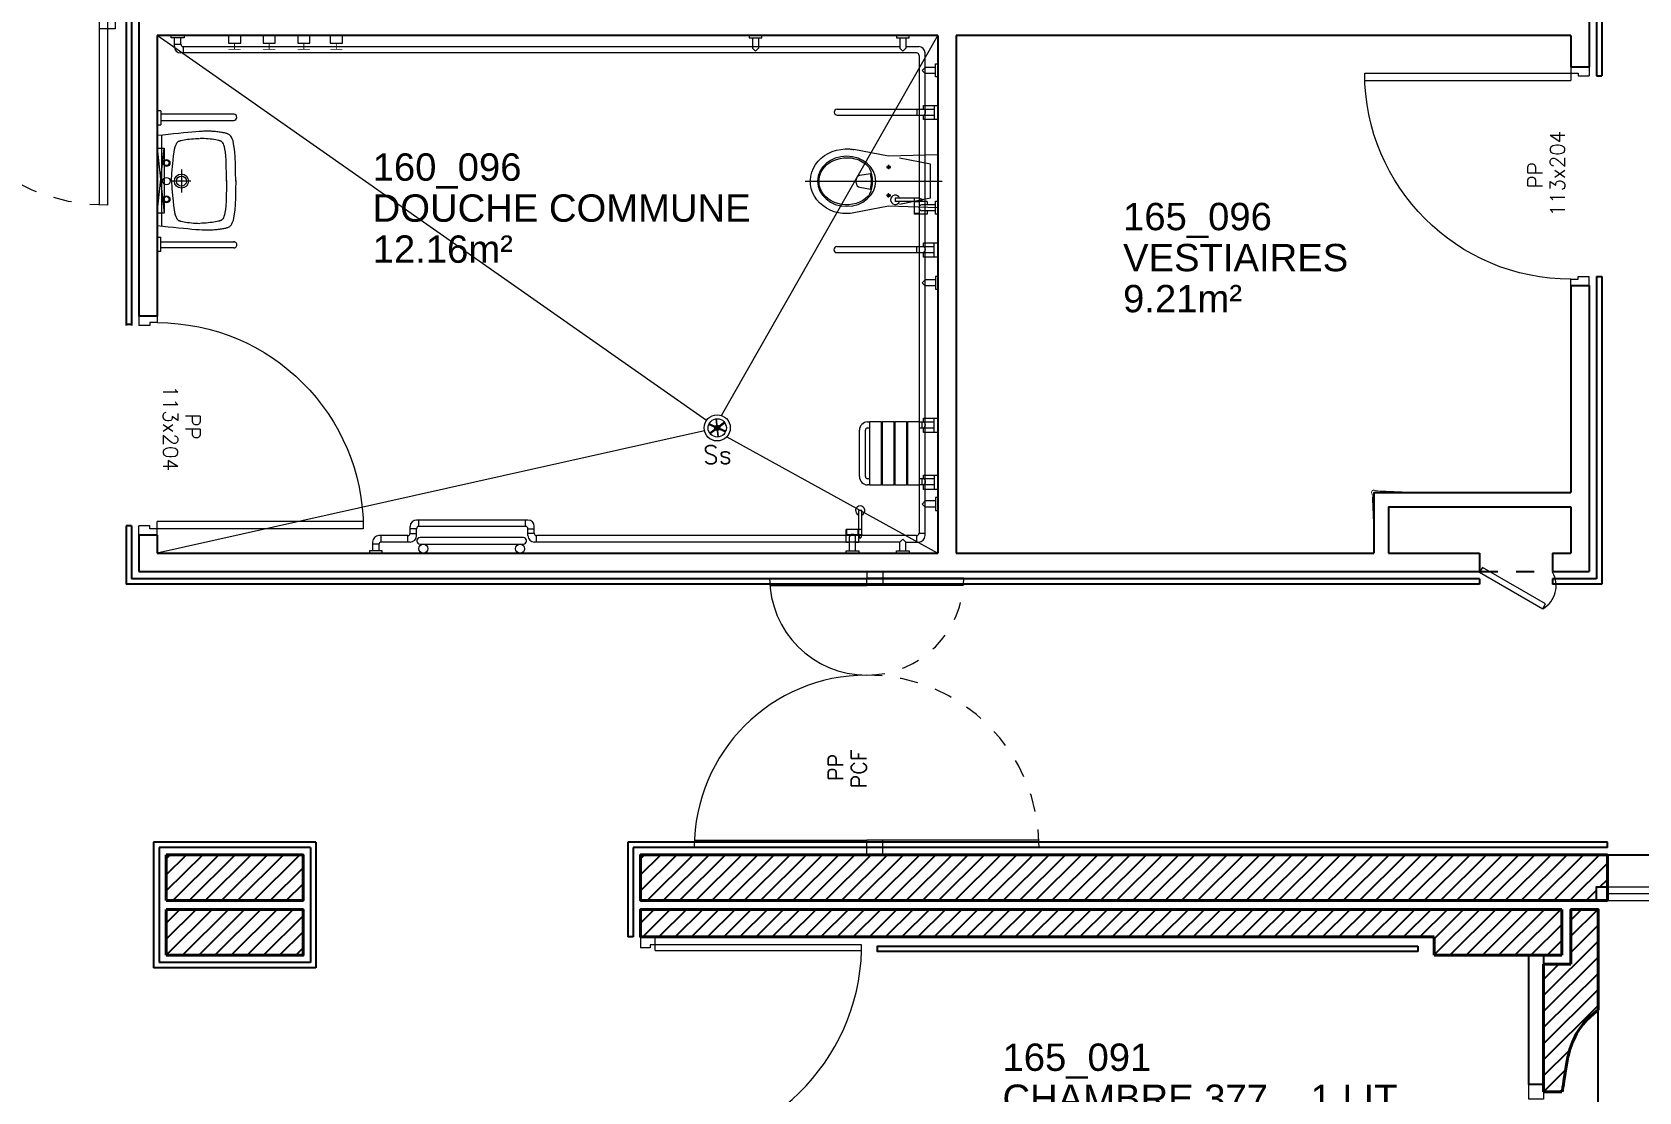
# Model space of a CAD drawing. Header units: metres. Extents: x 143.8 to 210.8, y 45.3 to 115.9.
# Drawn here: x 158.71 to 167.52, y 91.65 to 97.46 of the extents above; entities that cross this region are included whole.
import ezdxf
from ezdxf.enums import TextEntityAlignment as Align

# ---------------------------------------------------------------- set-up
doc = ezdxf.new("R2010")
doc.units = ezdxf.units.M
doc.header["$LTSCALE"] = 0.6
doc.header["$MEASUREMENT"] = 0
doc.linetypes.add('CACHÉ', pattern=[0.25, 0.125, -0.125])
doc.linetypes.add('CONTINU', pattern=[0])
doc.layers.get('0').update_dxf_attribs({"linetype": 'CONTINUOUS'})
for name, color, linetype in [('009 main courant', 181, 'CONTINUOUS'), ('A_Etiqu_Local', 8, 'CONTINUOUS'), ('A_HACH_STRUC', 7, 'CONTINUOUS'), ('A_MUR_CLOIS', 8, 'CONTINU'), ('A_MURS_ALÈG', 7, 'CONTINU'), ('maçonnerie', 7, 'CONTINUOUS'), ("Protection d'angle", 7, 'CONTINUOUS')]:
    doc.layers.add(name, color=color, linetype=linetype)
for name, color, linetype, lineweight in [('A_CHASS', 4, 'CONTINU', 0), ('A_MURS_STRU', 7, 'CONTINU', 40), ('A_PORT', 8, 'CONTINUOUS', 0), ('A_PORTE', 8, 'CONTINU', 0), ('A_SANI', 5, 'CONTINU', 0)]:
    doc.layers.add(name, color=color, linetype=linetype, lineweight=lineweight)
doc.styles.add('Attribut', font='arial.ttf')
doc.styles.add('ROMANS', font='ROMANS')
doc.styles.add('ROMANS8', font='romans8', dxfattribs={"height": 10})

# ---------------------------------------------------------------- blocks, each defined once
blk = doc.blocks.new("Protection d'angle")
at = {"layer": "Protection d'angle", "color": 7}
blk.add_lwpolyline([(-0.007, 0.352, 0, 0, 0), (-0.007, 0.153, 0, 0, 0), (0, 0.153, 0, 0, 0), (0, 0.142, 0, 0, 0), (-0.007, 0.142, 0, 0, 0), (-0.007, 0.037, 0, 0, 0), (0.004, 0.007, 0, 0, -0.490349), (0.006, -0.006, 0, 0, -0.490349), (-0.007, -0.004, 0, 0, 0), (-0.037, 0.007, 0, 0, 0), (-0.142, 0.007, 0, 0, 0), (-0.142, 0, 0, 0, 0), (-0.153, 0, 0, 0, 0), (-0.153, 0.007, 0, 0, 0), (-0.352, 0.007, 0.01, 0.01, 0), (-0.358, 0.007, 0.01, 0.01, 1), (-0.358, -0.002, 0.01, 0.01, 0), (-0.019, -0.016, 0.01, 0.01, 0.413602), (0.016, -0.016, 0.01, 0.01, 0.414214), (0.016, 0.019, 0.01, 0.01, 0), (0.002, 0.358, 0.01, 0.01, 1), (-0.007, 0.358, 0.01, 0.01, 0), (-0.007, 0.352, 0, 0, 0)], format="xyseb", dxfattribs=at)
blk = doc.blocks.new('A_Etiqu_Local')
at = {"style": 'Attribut', "flags": 1}
for tag, p in [('CODE_HOPITAL', (-0.4463, 1.632)), ('CODE_SITE', (-0.4463, 1.407)), ('CODE_BATIMENT', (-0.4463, 1.182)), ('CODE_SECTEUR', (-0.4463, 0.957)), ('CODE_ETAGE', (-0.4463, 0.732)), ('NOM_NORMALISE', (-0.4463, -0.843)), ('SECTEUR_ACTIVITE', (-0.4463, -1.068)), ('SOUS_SECTEUR_ACTIVITE', (-0.4463, -1.293)), ('VOLUME', (-0.4463, -1.518)), ('SERVICE', (-0.4463, -1.743)), ('CODE_UG', (-0.4463, -1.968)), ('CODE_UA', (-0.4463, -2.193)), ('CODE_POLE', (-0.4463, -2.418)), ('OCCUPANT_EXTERNE', (-0.4463, -2.643)), ('DISPONIBILITE', (-0.4463, -2.868)), ('ACCES_HANDICAPES', (-0.4463, -3.093)), ('NATURE_SOL', (-0.4463, -3.318)), ('RISQUE_LABORATOIRE', (-0.4463, -3.543)), ('AMIANTE', (-0.4463, -3.768))]:
    blk.add_attdef(tag, p, '', height=0.15, dxfattribs=at)
at = {"layer": 'A_Etiqu_Local', "style": 'Attribut'}
for tag, p in [('CODE_PIECE', (-0.4463, 0.282)), ('NOM_USAGE', (-0.4463, 0.057)), ('SURFACE', (-0.4463, -0.168))]:
    blk.add_attdef(tag, p, '', height=0.15, dxfattribs=at)
blk = doc.blocks.new('BATI-10')
for p, q in [((0, 0.1), (0, 0)), ((0, 0.1), (0.035, 0.1)), ((0.035, 0.1), (0.035, 0.06)), ((0, 0), (0.05, 0)), ((0.035, 0.06), (0.05, 0.06)), ((0.05, 0.06), (0.05, 0))]:
    blk.add_line(p, q)
blk = doc.blocks.new('P110bt10')
for p, q in [((0.035, 1.23), (0.035, 0.1)), ((0.075, 1.2293), (0.075, 0.1)), ((0.035, 0.1), (0.075, 0.1))]:
    blk.add_line(p, q)
blk.add_arc((0.035, 0.1), 1.13, 0, 90)
blk.add_blockref('BATI-10', (0, 0))
at = {"xscale": -1}
blk.add_blockref('BATI-10', (1.2, 0), dxfattribs=at)
at = {"style": 'ROMANS8'}
for tag, p in [('DEF', (0.5949, 0.2559)), ('DIM', (0.5864, 0.1335))]:
    blk.add_attdef(tag, text='', height=0.08, dxfattribs=at).set_placement(p, align=Align.CENTER)
blk = doc.blocks.new('-P175bt10')
at = {"layer": 'A_PORT', "linetype": 'Continuous'}
for p, q in [((0.0408, 1.1675), (0.0408, 0.1)), ((0.0875, 1.1665), (0.0875, 0.1)), ((1.6625, 0.699), (1.6625, 0.1)), ((1.7092, 0.7008), (1.7092, 0.1)), ((0, 0.1), (0, 0)), ((0, 0.1), (0.0408, 0.1)), ((0.0408, 0.1), (0.0875, 0.1)), ((0.0408, 0.1), (0.0408, 0.0533)), ((0.0408, -0.9675), (0.0408, 0.1)), ((0.0875, -0.9665), (0.0875, 0.1)), ((1.6625, 0.1), (1.7092, 0.1)), ((1.6625, -0.499), (1.6625, 0.1)), ((1.7092, 0.1), (1.7092, 0.0533)), ((1.75, 0.1), (1.7092, 0.1)), ((1.7092, -0.5008), (1.7092, 0.1)), ((1.75, 0.1), (1.75, 0))]:
    blk.add_line(p, q, dxfattribs=at)
at = {"layer": 'A_PORT'}
for p, q in [((0, 0), (0.0875, 0)), ((1.75, 0), (1.6625, 0))]:
    blk.add_line(p, q, dxfattribs=at)
at = {"layer": 'A_PORT', "linetype": 'Continuous'}
for centre, radius, start, end in [((0.0408, 0.1), 1.0675, 0, 90), ((1.7092, 0.1), 0.6008, 90, 180)]:
    blk.add_arc(centre, radius, start, end, dxfattribs=at)
at = {"layer": 'A_PORT', "linetype": 'CACHÉ'}
for centre, radius, start, end in [((0.0408, 0.1), 1.0675, 270, 0), ((1.7092, 0.1), 0.6008, 180, 270)]:
    blk.add_arc(centre, radius, start, end, dxfattribs=at)
at = {"layer": 'A_PORT', "linetype": 'Continuous', "style": 'ROMANS8'}
for tag, p in [('PCF', (0.5371, 0.2448)), ('175X204', (0.5272, 0.1021))]:
    blk.add_attdef(tag, text='', height=0.0933, dxfattribs=at).set_placement(p, align=Align.CENTER)

msp = doc.modelspace()

# ---------------------------------------------------------------- hatches: boundary and pattern name
at = {"layer": 'A_HACH_STRUC'}
h = msp.add_hatch(dxfattribs=at)
h.set_pattern_fill('ANSI31', color=8, scale=0.5, angle=359.76959, style=0)
h.set_pattern_definition([(44.7696, (159.450054, 92.396184), (-0.044016, 0.0443715), [])])
h.paths.add_polyline_path([(160.1999, 92.9462), (159.4501, 92.9462), (159.4501, 92.6962), (160.1999, 92.6962)])
h.paths.add_polyline_path([(160.1999, 92.6462), (159.4501, 92.6462), (159.4501, 92.3962), (160.1999, 92.3962)])
h = msp.add_hatch(dxfattribs=at)
h.set_pattern_fill('ANSI31', color=8, scale=0.5, angle=359.76959, style=0)
h.set_pattern_definition([(44.7696, (162.049855, 92.396184), (-0.0440161, 0.04437154), [])])
h.paths.add_polyline_path([(167.3501, 92.8962), (167.3501, 92.9462), (162.0499, 92.9462), (162.0499, 92.6962), (167.2901, 92.6962), (167.2901, 92.7712), (167.3501, 92.7712)])
h.paths.add_polyline_path([(167.1002, 92.5962), (167.1002, 92.6462), (162.0499, 92.6462), (162.0499, 92.4965), (162.1299, 92.4965), (166.4005, 92.4962), (166.4005, 92.3962), (167.1002, 92.3962)])
h = msp.add_hatch(dxfattribs=at)
h.set_pattern_fill('ANSI31', color=8, scale=0.5, angle=359.76959, style=0)
h.set_pattern_definition([(44.7696, (166.99984, 91.6466), (-0.044016, 0.0443715), [])])
h.paths.add_polyline_path([(167.2999, 92.6462), (167.1499, 92.6462), (167.1499, 92.3461), (166.9998, 92.3461), (166.9998, 91.6466), (167.1027, 91.6466), (167.1045, 91.6565), (167.1068, 91.6704), (167.1093, 91.6873), (167.1122, 91.7067), (167.1153, 91.728), (167.1187, 91.7503), (167.1222, 91.7732), (167.126, 91.7958), (167.13, 91.8176), (167.1341, 91.8379), (167.1362, 91.8473), (167.1384, 91.8562), (167.1406, 91.8646), (167.1428, 91.8728), (167.1452, 91.8807), (167.1477, 91.8883), (167.1503, 91.8959), (167.153, 91.9033), (167.1558, 91.9107), (167.1589, 91.9183), (167.1654, 91.9336), (167.173, 91.9496), (167.1817, 91.966), (167.1919, 91.983), (167.2039, 92.0006), (167.218, 92.0186), (167.2343, 92.0373), (167.2532, 92.0565), (167.275, 92.0763), (167.2999, 92.0966)])

# ---------------------------------------------------------------- linework, layer by layer
at = {"layer": '009 main courant', "color": 8, "linetype": 'Continuous'}
for p, q in [((159.2299, 100.1002), (159.2299, 95.8497)), ((159.2599, 100.1002), (159.2599, 95.8497)), ((167.2899, 97.6161), (167.2899, 97.2182)), ((167.3199, 97.6161), (167.3199, 97.2182)), ((167.2899, 97.2182), (167.3199, 97.2182)), ((167.2899, 96.1182), (167.2899, 94.4602)), ((167.2899, 96.1182), (167.3199, 96.1182)), ((167.3199, 96.1182), (167.3199, 94.4302)), ((159.2599, 95.8538), (159.2299, 95.8538)), ((159.2599, 94.7497), (159.2299, 94.7497)), ((159.2299, 94.7497), (159.2299, 94.4302)), ((159.2599, 94.7497), (159.2599, 94.4602)), ((166.6497, 94.4302), (159.2299, 94.4302)), ((166.6497, 94.4602), (159.2599, 94.4602)), ((166.6497, 94.4602), (166.6497, 94.4302)), ((167.2899, 94.4602), (167.0497, 94.4602)), ((167.0497, 94.4602), (167.0497, 94.4302)), ((167.3199, 94.4302), (167.0497, 94.4302)), ((159.3801, 93.0162), (159.3801, 92.3262)), ((160.2699, 93.0162), (159.3801, 93.0162)), ((160.2699, 93.0162), (160.2699, 92.3262)), ((167.3501, 93.0162), (161.9799, 93.0162)), ((161.9799, 93.0162), (161.9799, 92.4962)), ((167.3501, 92.9862), (167.3501, 93.0162)), ((159.4101, 92.9862), (159.4101, 92.3562)), ((160.2399, 92.9862), (159.4101, 92.9862)), ((160.2399, 92.9862), (160.2399, 92.3562)), ((167.3501, 92.9862), (162.0099, 92.9862)), ((162.0099, 92.9862), (162.0099, 92.4962)), ((162.0099, 92.4962), (161.9799, 92.4962)), ((166.3105, 92.4459), (166.3105, 92.4159)), ((160.2699, 92.3262), (159.3801, 92.3262)), ((160.2399, 92.3562), (159.4101, 92.3562))]:
    msp.add_line(p, q, dxfattribs=at)
msp.add_lwpolyline([(166.3105, 92.4159), (163.3493, 92.4159), (163.3493, 92.4459), (166.3105, 92.4459)], dxfattribs=at)
at = {"layer": 'A_CHASS', "color": 8, "linetype": 'Continuous'}
for p, q in [((167.3501, 92.7712), (169.1301, 92.7712)), ((167.3501, 92.7337), (169.1301, 92.7337)), ((167.3501, 92.6962), (169.1301, 92.6962))]:
    msp.add_line(p, q, dxfattribs=at)
at = {"layer": 'A_CHASS', "color": 8, "linetype": 'CACHÉ'}
msp.add_lwpolyline([(166.9998, 91.6066), (166.9198, 91.6066), (166.9198, 91.6866), (166.9998, 91.6866)], close=True, dxfattribs=at)
at = {"layer": 'A_MUR_CLOIS', "color": 8, "linetype": 'Continuous'}
for p, q in [((159.2999, 100.1002), (159.2999, 95.8997)), ((167.2499, 97.5661), (167.2499, 97.2682)), ((159.3999, 97.4402), (159.3999, 95.8997)), ((163.6799, 97.4402), (159.3999, 97.4402)), ((163.6799, 97.4402), (163.6799, 94.6002)), ((163.7799, 97.4402), (163.7799, 94.6002)), ((167.1499, 97.4402), (163.7799, 97.4402)), ((167.1499, 97.4402), (167.1499, 97.2682)), ((167.1499, 97.2682), (167.2499, 97.2682)), ((167.1499, 96.0682), (167.1499, 94.934)), ((167.1499, 96.0682), (167.2499, 96.0682)), ((167.2499, 96.0682), (167.2499, 94.5002)), ((159.3999, 95.8997), (159.2999, 95.8997)), ((166.0703, 94.934), (166.0703, 94.6002)), ((166.1503, 94.854), (167.1499, 94.854)), ((166.1503, 94.854), (166.1503, 94.6002)), ((167.1499, 94.854), (167.1499, 94.6002)), ((159.2999, 94.6997), (159.2999, 94.5002)), ((159.3999, 94.6997), (159.2999, 94.6997)), ((159.3999, 94.6997), (159.3999, 94.6002)), ((159.3999, 94.6002), (163.6799, 94.6002)), ((163.7799, 94.6002), (166.0703, 94.6002)), ((166.1503, 94.6002), (166.6497, 94.6002)), ((166.6497, 94.6002), (166.6497, 94.5002)), ((167.0497, 94.6002), (167.1499, 94.6002)), ((167.0497, 94.6002), (167.0497, 94.5002)), ((159.2999, 94.5002), (166.6497, 94.5002)), ((167.0497, 94.5002), (167.2499, 94.5002))]:
    msp.add_line(p, q, dxfattribs=at)
at = {"layer": 'A_MUR_CLOIS', "color": 8}
msp.add_line((166.0703, 94.934), (167.1499, 94.934), dxfattribs=at)
at = {"layer": 'A_MUR_CLOIS', "color": 8, "linetype": 'CACHÉ'}
msp.add_line((166.6497, 94.5002), (167.0497, 94.5002), dxfattribs=at)
at = {"layer": 'A_MUR_CLOIS', "color": 8, "linetype": 'Continuous'}
for points in [[(167.3501, 92.7712), (167.3501, 92.6962), (167.2901, 92.6962), (167.2901, 92.7712)], [(166.9998, 91.6866), (166.9198, 91.6866), (166.9198, 92.3962), (166.9998, 92.3962)]]:
    msp.add_lwpolyline(points, close=True, dxfattribs=at)
at = {"layer": 'A_MURS_ALÈG', "color": 8, "ltscale": 200}
for p, q in [((167.3501, 92.9462), (169.1301, 92.9462)), ((167.2999, 89.3966), (167.2999, 92.0966))]:
    msp.add_line(p, q, dxfattribs=at)
at = {"layer": 'A_MURS_STRU', "color": 8, "linetype": 'Continuous'}
for p, q in [((167.3501, 92.9462), (167.3501, 92.6962)), ((167.1002, 92.6462), (167.1002, 92.3962)), ((166.4005, 92.4962), (166.4005, 92.3962)), ((167.1499, 92.3461), (166.9998, 92.3461)), ((166.9998, 91.6466), (166.9998, 92.3461)), ((167.0998, 91.6466), (166.9998, 91.6466))]:
    msp.add_line(p, q, dxfattribs=at)
for points in [[(159.4501, 92.9462), (159.4501, 92.6962)], [(159.4501, 92.6962), (160.1999, 92.6962), (160.1999, 92.9462), (159.4501, 92.9462)], [(167.3501, 92.6962), (162.0499, 92.6962), (162.0499, 92.9462), (167.3501, 92.9462)], [(159.4501, 92.6462), (160.1999, 92.6462), (160.1999, 92.3962), (159.4501, 92.3962)], [(159.4501, 92.3962), (159.4501, 92.6462)], [(166.4005, 92.4962), (162.0499, 92.4962), (162.0499, 92.6462), (167.1002, 92.6462)], [(167.1499, 92.3461), (167.1499, 92.6462), (167.2999, 92.6462), (167.2999, 92.0966)], [(167.1002, 92.3962), (166.4005, 92.3962)], [(167.2999, 92.0966), (167.275, 92.0763), (167.2532, 92.0565), (167.2343, 92.0373), (167.218, 92.0186), (167.2039, 92.0006), (167.1919, 91.983), (167.1817, 91.966), (167.173, 91.9496), (167.1654, 91.9336), (167.1589, 91.9183), (167.1589, 91.9183), (167.1558, 91.9107), (167.153, 91.9033), (167.1503, 91.8959), (167.1477, 91.8883), (167.1452, 91.8807), (167.1428, 91.8728), (167.1406, 91.8646), (167.1384, 91.8562), (167.1362, 91.8473), (167.1341, 91.8379), (167.1341, 91.8379), (167.13, 91.8176), (167.126, 91.7958), (167.1222, 91.7732), (167.1187, 91.7503), (167.1153, 91.728), (167.1122, 91.7067), (167.1093, 91.6873), (167.1068, 91.6704), (167.1045, 91.6565), (167.1027, 91.6465)]]:
    msp.add_lwpolyline(points, dxfattribs=at)
at = {"layer": 'A_PORTE', "color": 8, "linetype": 'Continuous'}
for p, q in [((166.6647, 94.5221), (166.6497, 94.4962)), ((167.0111, 94.3221), (166.6647, 94.5221)), ((166.6497, 94.4962), (166.9961, 94.2962)), ((166.9961, 94.2962), (167.0111, 94.3221)), ((162.0499, 92.4965), (162.1299, 92.4965)), ((162.0499, 92.4965), (162.0499, 92.4366)), ((162.1299, 92.4226), (162.1299, 92.4965)), ((162.1021, 92.4366), (162.0499, 92.4366)), ((163.2615, 92.4526), (162.1021, 92.4526)), ((162.1021, 92.4526), (162.1021, 92.4366)), ((162.1299, 92.4226), (163.2615, 92.4226)), ((163.2615, 92.4226), (163.2615, 92.4526))]:
    msp.add_line(p, q, dxfattribs=at)
msp.add_arc((166.9226, 94.423), 0.1466, 300.08828, 29.91171, dxfattribs=at)
at = {"layer": 'A_PORTE', "color": 8}
msp.add_arc((162.1299, 92.4526), 1.132, 270, 358.48138, dxfattribs=at)
at = {"layer": 'A_SANI', "color": 8, "linetype": 'Continuous'}
for p, q in [((162.4114, 95.3287), (159.3999, 97.4402)), ((159.4946, 97.3787), (159.4946, 97.427)), ((159.5296, 97.3922), (159.5296, 97.427)), ((162.4935, 95.3556), (163.6799, 97.4402)), ((162.6634, 97.427), (162.6634, 97.37)), ((162.6964, 97.427), (162.6964, 97.37)), ((163.4714, 97.427), (163.4714, 97.37)), ((163.5044, 97.427), (163.5044, 97.37)), ((159.5296, 97.391), (159.4946, 97.391)), ((163.5632, 97.3437), (159.5296, 97.3437)), ((159.5428, 97.3787), (163.4714, 97.3787)), ((159.5428, 97.3787), (159.5428, 97.3437)), ((162.6799, 97.3535), (162.6634, 97.37)), ((162.6964, 97.37), (162.6799, 97.3535)), ((163.4879, 97.3535), (163.4714, 97.37)), ((163.5044, 97.37), (163.4879, 97.3535)), ((163.5044, 97.3787), (163.5747, 97.3787)), ((163.6097, 94.6967), (163.6097, 97.3437)), ((163.5767, 97.3302), (163.5767, 94.7099)), ((163.6097, 97.2647), (163.5932, 97.2482)), ((163.5932, 97.2482), (163.6097, 97.2317)), ((163.6667, 97.2647), (163.6097, 97.2647)), ((163.6667, 97.2317), (163.6097, 97.2317)), ((159.4198, 97.0271), (159.3999, 97.0271)), ((159.3999, 97.0271), (159.3999, 96.9491)), ((159.4198, 97.0271), (159.4198, 96.9491)), ((159.8212, 97.0072), (159.4198, 97.0072)), ((163.1271, 97.0362), (163.6599, 97.0362)), ((163.1271, 97.0032), (163.6599, 97.0032)), ((163.5668, 97.0032), (163.5668, 97.0362)), ((163.6019, 97.0561), (163.6799, 97.0561)), ((163.6019, 97.0362), (163.6019, 97.0561)), ((163.6019, 96.9781), (163.6019, 97.0032)), ((163.6599, 97.0561), (163.6599, 96.9781)), ((163.6799, 97.0561), (163.6799, 96.9781)), ((159.3999, 96.9491), (159.4198, 96.9491)), ((159.4198, 96.9742), (159.8212, 96.9742)), ((163.6799, 96.9781), (163.6019, 96.9781)), ((159.3993, 96.8906), (159.3993, 96.3953)), ((159.3993, 96.4646), (159.4382, 96.8213)), ((159.3993, 96.8213), (159.4382, 96.4646)), ((159.3993, 96.8213), (159.4382, 96.8213)), ((159.4242, 96.8906), (159.4242, 96.3953)), ((159.4382, 96.8213), (159.4382, 96.4646)), ((163.4099, 96.7777), (163.2194, 96.8142)), ((163.4219, 96.7177), (163.3979, 96.7177)), ((163.6799, 96.7852), (163.4099, 96.7777)), ((163.4099, 96.7297), (163.4099, 96.7057)), ((163.6391, 96.7333), (163.4692, 96.7675)), ((163.6391, 96.5471), (163.6391, 96.7333)), ((159.5839, 96.641), (159.4818, 96.641)), ((159.5328, 96.7042), (159.5328, 96.5778)), ((162.952, 96.6402), (163.7043, 96.6402)), ((163.2315, 96.6317), (163.2315, 96.6487)), ((163.2524, 96.6733), (163.3105, 96.6831)), ((163.2524, 96.6071), (163.3107, 96.5973)), ((163.4219, 96.5627), (163.3979, 96.5627)), ((163.4099, 96.5507), (163.4099, 96.5747)), ((163.5767, 96.5466), (163.4461, 96.5466)), ((163.4461, 96.5466), (163.4461, 96.5297)), ((163.6391, 96.5471), (163.4692, 96.5129)), ((163.5493, 96.5466), (163.5493, 96.4605)), ((163.5767, 96.5466), (163.5944, 96.5416)), ((163.5944, 96.5347), (163.5944, 96.5416)), ((159.4382, 96.4646), (159.3993, 96.4646)), ((163.4099, 96.5027), (163.2194, 96.4662)), ((163.6799, 96.4952), (163.4099, 96.5027)), ((163.6212, 96.5297), (163.4461, 96.5297)), ((163.5767, 96.5265), (163.5493, 96.5265)), ((163.5767, 96.4637), (163.5493, 96.4637)), ((163.6212, 96.4605), (163.5493, 96.4605)), ((163.5767, 96.5297), (163.5944, 96.5347)), ((163.6667, 96.5117), (163.5902, 96.5117)), ((163.6667, 96.4787), (163.5902, 96.4787)), ((163.6212, 96.5297), (163.6212, 96.5117)), ((163.6212, 96.4787), (163.6212, 96.4605)), ((159.3999, 96.3328), (159.4198, 96.3328)), ((159.3999, 96.2548), (159.3999, 96.3328)), ((159.4198, 96.2548), (159.4198, 96.3328)), ((159.4198, 96.3078), (159.8212, 96.3078)), ((159.8212, 96.2748), (159.4198, 96.2748)), ((163.1256, 96.2823), (163.6585, 96.2823)), ((163.5653, 96.2493), (163.5653, 96.2823)), ((163.6004, 96.2823), (163.6004, 96.3023)), ((163.6004, 96.3023), (163.6784, 96.3023)), ((163.6585, 96.3023), (163.6585, 96.2243)), ((163.6784, 96.3023), (163.6784, 96.2243)), ((159.4198, 96.2548), (159.3999, 96.2548)), ((163.1256, 96.2493), (163.6585, 96.2493)), ((163.6004, 96.2243), (163.6004, 96.2493)), ((163.6784, 96.2243), (163.6004, 96.2243)), ((163.5932, 96.0827), (163.6097, 96.0992)), ((163.6667, 96.0992), (163.6097, 96.0992)), ((163.6097, 96.0662), (163.5932, 96.0827)), ((163.6667, 96.0662), (163.6097, 96.0662)), ((162.424, 95.3065), (162.5154, 95.2661)), ((162.5167, 95.2689), (162.4252, 95.3093)), ((162.5097, 95.3185), (162.4291, 95.2594)), ((162.4309, 95.2569), (162.5115, 95.316)), ((162.4634, 95.3372), (162.4742, 95.2379)), ((162.4772, 95.2382), (162.4664, 95.3375)), ((163.2949, 95.3203), (163.3045, 95.3203)), ((163.3045, 95.3203), (163.3045, 94.9761)), ((163.3065, 95.3223), (163.3663, 95.3223)), ((163.3683, 95.3207), (163.3741, 95.3207)), ((163.3683, 95.3203), (163.3683, 94.9761)), ((163.3741, 95.3203), (163.3741, 94.9761)), ((163.3761, 95.3223), (163.4359, 95.3223)), ((163.4379, 95.3207), (163.4437, 95.3207)), ((163.4379, 95.3203), (163.4379, 94.9761)), ((163.4437, 95.3203), (163.4437, 94.9761)), ((163.4457, 95.3223), (163.5055, 95.3223)), ((163.5075, 95.3207), (163.5134, 95.3207)), ((163.5075, 95.3203), (163.5075, 94.9761)), ((163.5133, 95.3203), (163.5133, 94.9761)), ((163.5153, 95.3223), (163.5751, 95.3223)), ((163.5766, 95.3203), (163.6585, 95.3203)), ((163.593, 95.2873), (163.593, 95.3203)), ((163.6004, 95.3203), (163.6004, 95.3402)), ((163.6004, 95.3402), (163.6784, 95.3402)), ((163.6585, 95.3402), (163.6585, 95.2622)), ((163.6784, 95.3402), (163.6784, 95.2622)), ((162.4002, 95.272), (159.3999, 94.6002)), ((162.5226, 95.2385), (163.6799, 94.6002)), ((163.2499, 95.0203), (163.2499, 95.2753)), ((163.2829, 95.0203), (163.2829, 95.2753)), ((163.2949, 95.2873), (163.3045, 95.2873)), ((163.3683, 95.2873), (163.3741, 95.2873)), ((163.4379, 95.2873), (163.4437, 95.2873)), ((163.5075, 95.2873), (163.5133, 95.2873)), ((163.5766, 95.2873), (163.6585, 95.2873)), ((163.6004, 95.2622), (163.6004, 95.2873)), ((163.6784, 95.2622), (163.6004, 95.2622)), ((163.3045, 95.0083), (163.2949, 95.0083)), ((163.3047, 94.9753), (163.2949, 94.9753)), ((163.3663, 94.9741), (163.3065, 94.9741)), ((163.3741, 95.021), (163.3683, 95.021)), ((163.3741, 94.9757), (163.3683, 94.9757)), ((163.4359, 94.9741), (163.3761, 94.9741)), ((163.4437, 95.021), (163.4379, 95.021)), ((163.4437, 94.9757), (163.4379, 94.9757)), ((163.5055, 94.9741), (163.4457, 94.9741)), ((163.5133, 95.021), (163.5075, 95.021)), ((163.5134, 94.9757), (163.5075, 94.9757)), ((163.5751, 94.9741), (163.5153, 94.9741)), ((163.6599, 95.0083), (163.5766, 95.0083)), ((163.6599, 94.9753), (163.5766, 94.9753)), ((163.5944, 94.9753), (163.5944, 95.0083)), ((163.6019, 95.0083), (163.6019, 95.0282)), ((163.6019, 95.0282), (163.6799, 95.0282)), ((163.6019, 94.9502), (163.6019, 94.9753)), ((163.6599, 95.0282), (163.6599, 94.9502)), ((163.6799, 95.0282), (163.6799, 94.9502)), ((163.5932, 94.8703), (163.6097, 94.8868)), ((163.6097, 94.8538), (163.5932, 94.8703)), ((163.6799, 94.9502), (163.6019, 94.9502)), ((163.6667, 94.8868), (163.6097, 94.8868)), ((161.4322, 94.7823), (160.8219, 94.7823)), ((160.8351, 94.7473), (160.8351, 94.7823)), ((161.419, 94.7473), (161.419, 94.7823)), ((163.2459, 94.6589), (163.2459, 94.834)), ((163.2628, 94.834), (163.2459, 94.834)), ((163.2628, 94.7034), (163.2628, 94.834)), ((163.6667, 94.8538), (163.6097, 94.8538)), ((160.7737, 94.6967), (160.6156, 94.6967)), ((160.6288, 94.6617), (160.6288, 94.6967)), ((160.7737, 94.6617), (160.7737, 94.6967)), ((160.7869, 94.7102), (160.7869, 94.7473)), ((160.8219, 94.735), (160.7869, 94.735)), ((160.7869, 94.709), (160.8219, 94.709)), ((160.8219, 94.6967), (160.8219, 94.7338)), ((161.419, 94.7473), (160.8351, 94.7473)), ((161.4322, 94.735), (161.4672, 94.735)), ((161.4322, 94.6967), (161.4322, 94.7338)), ((161.4672, 94.709), (161.4322, 94.709)), ((161.4672, 94.7102), (161.4672, 94.7473)), ((161.4803, 94.6617), (161.4803, 94.6967)), ((163.5624, 94.6967), (161.4807, 94.6967)), ((163.2628, 94.7308), (163.1766, 94.7308)), ((163.1766, 94.6589), (163.1766, 94.7308)), ((163.1799, 94.7034), (163.1799, 94.7308)), ((163.1799, 94.7034), (163.2628, 94.7034)), ((163.1949, 94.6134), (163.1949, 94.6899)), ((163.2279, 94.6134), (163.2279, 94.6899)), ((163.2427, 94.7034), (163.2427, 94.7308)), ((163.2459, 94.7034), (163.2509, 94.6857)), ((163.2628, 94.7034), (163.2578, 94.6857)), ((163.5624, 94.6968), (163.5624, 94.6617)), ((163.5767, 94.7099), (163.6097, 94.7099)), ((160.5806, 94.6617), (160.5806, 94.6134)), ((160.6156, 94.6495), (160.5806, 94.6495)), ((160.6156, 94.6482), (160.6156, 94.6134)), ((160.7869, 94.6617), (160.6291, 94.6617)), ((163.4714, 94.6617), (161.4672, 94.6617)), ((163.1949, 94.6589), (163.1766, 94.6589)), ((163.2459, 94.6589), (163.2279, 94.6589)), ((163.2509, 94.6857), (163.2578, 94.6857)), ((163.4879, 94.6782), (163.4714, 94.6617)), ((163.4714, 94.6134), (163.4714, 94.6617)), ((163.5044, 94.6617), (163.4879, 94.6782)), ((163.5044, 94.6617), (163.5747, 94.6617)), ((163.5044, 94.6134), (163.5044, 94.6617))]:
    msp.add_line(p, q, dxfattribs=at)
for points in [[(159.4771, 97.427), (159.4771, 97.4402), (159.5471, 97.4402), (159.5471, 97.427)], [(159.8578, 97.4402), (159.7908, 97.4402), (159.7908, 97.3969), (159.8578, 97.3969)], [(160.0477, 97.4402), (159.9806, 97.4402), (159.9806, 97.3969), (160.0477, 97.3969)], [(160.2375, 97.4402), (160.1705, 97.4402), (160.1705, 97.3969), (160.2375, 97.3969)], [(160.4158, 97.4402), (160.3487, 97.4402), (160.3487, 97.3969), (160.4158, 97.3969)], [(162.6449, 97.4402), (162.6449, 97.427), (162.7149, 97.427), (162.7149, 97.4402)], [(163.4529, 97.4402), (163.4529, 97.427), (163.5229, 97.427), (163.5229, 97.4402)], [(163.6799, 97.2132), (163.6667, 97.2132), (163.6667, 97.2832), (163.6799, 97.2832)], [(163.6799, 96.4602), (163.6667, 96.4602), (163.6667, 96.5302), (163.6799, 96.5302)], [(163.6799, 96.1177), (163.6667, 96.1177), (163.6667, 96.0477), (163.6799, 96.0477)], [(163.6799, 94.9053), (163.6667, 94.9053), (163.6667, 94.8353), (163.6799, 94.8353)], [(160.5631, 94.6134), (160.5631, 94.6002), (160.6331, 94.6002), (160.6331, 94.6134)], [(163.1764, 94.6002), (163.1764, 94.6134), (163.2464, 94.6134), (163.2464, 94.6002)], [(163.4529, 94.6002), (163.4529, 94.6134), (163.5229, 94.6134), (163.5229, 94.6002)]]:
    msp.add_lwpolyline(points, close=True, dxfattribs=at)
at = {"layer": 'A_SANI', "color": 8, "linetype": 'Continuous', "const_width": 0.005}
for points in [[(159.8578, 97.3634), (159.7908, 97.3634)], [(159.8243, 97.3969), (159.8243, 97.3634)], [(160.0477, 97.3634), (159.9806, 97.3634)], [(160.0142, 97.3969), (160.0142, 97.3634)], [(160.2375, 97.3634), (160.1705, 97.3634)], [(160.204, 97.3969), (160.204, 97.3634)], [(160.4158, 97.3634), (160.3487, 97.3634)], [(160.3823, 97.3969), (160.3823, 97.3634)]]:
    msp.add_lwpolyline(points, dxfattribs=at)
at = {"layer": 'A_SANI', "color": 8, "linetype": 'Continuous'}
for points in [[(159.831, 96.641), (159.8302, 96.6924), (159.829, 96.736), (159.8272, 96.7724), (159.825, 96.8024), (159.8223, 96.8267), (159.8192, 96.846), (159.8158, 96.8611), (159.8119, 96.8726), (159.8077, 96.8813), (159.8032, 96.8879), (159.8032, 96.8879), (159.8008, 96.8906), (159.7983, 96.8931), (159.7956, 96.8952), (159.7928, 96.8971), (159.7897, 96.8988), (159.7863, 96.9003), (159.7827, 96.9016), (159.7786, 96.9028), (159.7742, 96.904), (159.7693, 96.905), (159.7693, 96.905), (159.764, 96.9061), (159.7583, 96.9071), (159.7523, 96.908), (159.746, 96.9089), (159.7395, 96.9098), (159.733, 96.9106), (159.7264, 96.9114), (159.7199, 96.9121), (159.7135, 96.9127), (159.7073, 96.9132), (159.7073, 96.9132), (159.7014, 96.9137), (159.6957, 96.9141), (159.6901, 96.9144), (159.6845, 96.9146), (159.6788, 96.9147), (159.673, 96.9147), (159.667, 96.9147), (159.6606, 96.9145), (159.6538, 96.9142), (159.6465, 96.9138), (159.6465, 96.9138), (159.6301, 96.9128), (159.6116, 96.9113), (159.5909, 96.9095), (159.5683, 96.9074), (159.5438, 96.905), (159.5177, 96.9024), (159.49, 96.8997), (159.461, 96.8967), (159.4307, 96.8937), (159.3993, 96.8906)], [(159.4781, 96.6407), (159.4811, 96.6847), (159.484, 96.7219), (159.4869, 96.7531), (159.4898, 96.7787), (159.4928, 96.7994), (159.4957, 96.8158), (159.4988, 96.8286), (159.5019, 96.8383), (159.5051, 96.8455), (159.5084, 96.851), (159.5084, 96.851), (159.5101, 96.8532), (159.5119, 96.8551), (159.5137, 96.8568), (159.5157, 96.8582), (159.5178, 96.8595), (159.5201, 96.8606), (159.5226, 96.8616), (159.5253, 96.8625), (159.5282, 96.8634), (159.5314, 96.8642), (159.5314, 96.8642), (159.5388, 96.8657), (159.5471, 96.8673), (159.5563, 96.8688), (159.5663, 96.8702), (159.5768, 96.8715), (159.5877, 96.8727), (159.5988, 96.8737), (159.6099, 96.8745), (159.621, 96.8751), (159.6317, 96.8755)], [(159.7802, 96.6407), (159.7798, 96.6847), (159.7789, 96.7219), (159.7776, 96.7531), (159.7759, 96.7787), (159.7738, 96.7994), (159.7714, 96.8158), (159.7687, 96.8286), (159.7658, 96.8383), (159.7627, 96.8455), (159.7594, 96.851), (159.7594, 96.851), (159.7577, 96.8532), (159.7559, 96.8551), (159.754, 96.8568), (159.7521, 96.8582), (159.75, 96.8595), (159.7477, 96.8606), (159.7452, 96.8616), (159.7425, 96.8625), (159.7396, 96.8634), (159.7363, 96.8642), (159.7363, 96.8642), (159.729, 96.8657), (159.7207, 96.8673), (159.7114, 96.8688), (159.7015, 96.8702), (159.691, 96.8715), (159.6801, 96.8727), (159.669, 96.8737), (159.6579, 96.8745), (159.6468, 96.8751), (159.636, 96.8755)], [(159.831, 96.6449), (159.8302, 96.5935), (159.829, 96.5499), (159.8272, 96.5135), (159.825, 96.4835), (159.8223, 96.4592), (159.8192, 96.4399), (159.8158, 96.4248), (159.8119, 96.4133), (159.8077, 96.4046), (159.8032, 96.398), (159.8032, 96.398), (159.8008, 96.3953), (159.7983, 96.3928), (159.7956, 96.3907), (159.7928, 96.3888), (159.7897, 96.3871), (159.7863, 96.3856), (159.7827, 96.3843), (159.7786, 96.3831), (159.7742, 96.3819), (159.7693, 96.3809), (159.7693, 96.3809), (159.764, 96.3798), (159.7583, 96.3788), (159.7523, 96.3779), (159.746, 96.377), (159.7395, 96.3761), (159.733, 96.3753), (159.7264, 96.3745), (159.7199, 96.3738), (159.7135, 96.3732), (159.7073, 96.3727), (159.7073, 96.3727), (159.7014, 96.3722), (159.6957, 96.3718), (159.6901, 96.3715), (159.6845, 96.3713), (159.6788, 96.3712), (159.673, 96.3712), (159.667, 96.3712), (159.6606, 96.3714), (159.6538, 96.3717), (159.6465, 96.3721), (159.6465, 96.3721), (159.6301, 96.3731), (159.6116, 96.3746), (159.5909, 96.3764), (159.5683, 96.3785), (159.5438, 96.3809), (159.5177, 96.3835), (159.49, 96.3862), (159.461, 96.3892), (159.4307, 96.3922), (159.3993, 96.3953)], [(159.4781, 96.6441), (159.4811, 96.6001), (159.484, 96.5629), (159.4869, 96.5318), (159.4898, 96.5062), (159.4928, 96.4855), (159.4957, 96.469), (159.4988, 96.4563), (159.5019, 96.4466), (159.5051, 96.4393), (159.5084, 96.4339), (159.5084, 96.4339), (159.5101, 96.4317), (159.5119, 96.4298), (159.5137, 96.4281), (159.5157, 96.4266), (159.5178, 96.4254), (159.5201, 96.4242), (159.5226, 96.4232), (159.5253, 96.4223), (159.5282, 96.4215), (159.5314, 96.4207), (159.5314, 96.4207), (159.5388, 96.4191), (159.5471, 96.4175), (159.5564, 96.416), (159.5664, 96.4146), (159.5771, 96.4133), (159.5881, 96.4122), (159.5995, 96.4112), (159.611, 96.4103), (159.6225, 96.4097), (159.6339, 96.4093)], [(159.7802, 96.6441), (159.7798, 96.6001), (159.7789, 96.5629), (159.7776, 96.5318), (159.7759, 96.5062), (159.7738, 96.4855), (159.7714, 96.469), (159.7687, 96.4563), (159.7658, 96.4466), (159.7627, 96.4393), (159.7594, 96.4339), (159.7594, 96.4339), (159.7577, 96.4317), (159.7559, 96.4298), (159.754, 96.4281), (159.7521, 96.4266), (159.75, 96.4254), (159.7477, 96.4242), (159.7452, 96.4232), (159.7425, 96.4223), (159.7396, 96.4215), (159.7363, 96.4207), (159.7363, 96.4207), (159.729, 96.4191), (159.7206, 96.4175), (159.7114, 96.416), (159.7013, 96.4146), (159.6907, 96.4133), (159.6796, 96.4122), (159.6683, 96.4112), (159.6567, 96.4103), (159.6452, 96.4097), (159.6339, 96.4093)]]:
    msp.add_lwpolyline(points, dxfattribs=at)
msp.add_lwpolyline([(160.8243, 94.6694), (160.8243, 94.6673, 0.414214), (160.8414, 94.6502), (161.4077, 94.6502, 0.414214), (161.4247, 94.6673), (161.4247, 94.6694, 0.414214), (161.4077, 94.6864), (160.8414, 94.6864, 0.414214)], format="xyb", close=True, dxfattribs=at)
for centre, radius in [((159.4513, 96.7405), 0.0189), ((159.4513, 96.7405), 0.0144), ((163.4099, 96.7177), 0.008), ((159.4513, 96.641), 0.0204), ((159.5328, 96.641), 0.0387), ((159.5328, 96.641), 0.0274), ((159.4513, 96.5415), 0.0189), ((159.4513, 96.5415), 0.0144), ((163.4099, 96.5627), 0.008), ((162.4703, 95.2877), 0.0718), ((162.4703, 95.2877), 0.05), ((162.4703, 95.2877), 0.0143), ((160.8593, 94.6252), 0.0248), ((161.3898, 94.6252), 0.0248)]:
    msp.add_circle(centre, radius, dxfattribs=at)
for centre, radius, start, end in [((159.5296, 97.3787), 0.035, 180, 270), ((159.5431, 97.3922), 0.0135, 180, 270), ((163.5632, 97.3302), 0.0135, 360, 90), ((163.5747, 97.3437), 0.035, 0, 90), ((159.8202, 96.9907), 0.0165, 266.69429, 86.69429), ((163.128, 97.0197), 0.0165, 93.30571, 273.30571), ((163.5948, 97.0197), 0.018, 293.27806, 66.72194), ((163.2614, 96.6869), 0.05, 25.27673, 43.69166), ((163.2565, 96.6487), 0.025, 99.51743, 180), ((163.2565, 96.6317), 0.025, 180, 260.48257), ((163.1617, 96.6398), 0.1602, 334.7386, 25.27673), ((163.1562, 96.6398), 0.1602, 344.61449, 15.64877), ((163.2614, 96.5928), 0.05, 315.91597, 334.7386), ((163.4461, 96.5382), 0.0255, 19.27696, 340.72304), ((163.5922, 96.4963), 0.0156, 97.41305, 184.34383), ((163.5919, 96.4939), 0.0153, 175.35466, 263.56227), ((159.8202, 96.2913), 0.0165, 273.30571, 93.30571), ((163.1265, 96.2658), 0.0165, 93.30571, 273.30571), ((163.5933, 96.2658), 0.018, 293.27806, 66.72194), ((163.2949, 95.2753), 0.045, 90, 180), ((163.3065, 95.3203), 0.00204, 90, 180), ((163.3663, 95.3203), 0.00204, 0, 90), ((163.3761, 95.3203), 0.00204, 90, 180), ((163.4359, 95.3203), 0.00204, 0, 90), ((163.4457, 95.3203), 0.00204, 90, 180), ((163.5055, 95.3203), 0.00204, 0, 90), ((163.5153, 95.3203), 0.00204, 90, 180), ((163.5751, 95.3203), 0.00204, 0, 90), ((163.5933, 95.3038), 0.018, 293.27806, 66.72194), ((163.2949, 95.2753), 0.012, 90, 180), ((163.2949, 95.0203), 0.045, 180, 270), ((163.2949, 95.0203), 0.012, 180, 270), ((163.3065, 94.9761), 0.00204, 180, 270), ((163.3663, 94.9761), 0.00204, 270, 0), ((163.3761, 94.9761), 0.00204, 180, 270), ((163.4359, 94.9761), 0.00204, 270, 0), ((163.4457, 94.9761), 0.00204, 180, 270), ((163.5055, 94.9761), 0.00204, 270, 0), ((163.5153, 94.9761), 0.00204, 180, 270), ((163.5751, 94.9761), 0.00204, 270, 0), ((163.5948, 94.9918), 0.018, 293.27806, 66.72194), ((160.8219, 94.7473), 0.035, 90, 180), ((161.4322, 94.7473), 0.035, 0, 90), ((163.2543, 94.834), 0.0255, 289.27696, 250.72304), ((160.6156, 94.6617), 0.035, 90, 180), ((160.7734, 94.7102), 0.0135, 270, 0), ((160.7869, 94.6967), 0.035, 270, 0), ((160.8354, 94.7338), 0.0135, 90, 180), ((161.4187, 94.7338), 0.0135, 360, 90), ((161.4672, 94.6967), 0.035, 180, 270), ((161.4807, 94.7102), 0.0135, 180, 270), ((163.21, 94.6882), 0.0153, 85.35466, 173.56227), ((163.2124, 94.6879), 0.0156, 7.41305, 94.34383), ((163.5614, 94.7122), 0.0154, 273.83731, 351.42144), ((163.5747, 94.6967), 0.035, 270, 0), ((160.6291, 94.6482), 0.0135, 90, 180)]:
    msp.add_arc(centre, radius, start, end, dxfattribs=at)
at = {"layer": 'A_SANI', "color": 8, "linetype": 'Continuous', "extrusion": (0, 0, -1)}
msp.add_ellipse((163.1799, 96.6402), major_axis=(0.16, 0), ratio=0.859387, dxfattribs=at)
at = {"layer": 'A_SANI', "color": 8, "linetype": 'Continuous'}
for points, knots in [([(163.2194, 96.4662), (163.1929, 96.4616), (163.1635, 96.4615), (163.0723, 96.4799), (163.0159, 96.5218), (162.9687, 96.6354), (162.9816, 96.704), (163.0645, 96.797), (163.1311, 96.8216), (163.2035, 96.8166), (163.2115, 96.8156), (163.2194, 96.8142)], [1.357319, 1.357319, 1.357319, 1.357319, 1.801245, 1.801245, 2.798426, 2.798426, 3.795608, 3.795608, 4.792789, 4.792789, 4.916836, 4.916836, 4.916836, 4.916836]), ([(163.2973, 96.558), (163.263, 96.5226), (163.205, 96.5044), (163.0972, 96.5217), (163.0505, 96.5579), (163.0186, 96.6468), (163.0332, 96.6981), (163.1108, 96.7647), (163.1724, 96.7779), (163.2537, 96.7562), (163.2788, 96.741), (163.2975, 96.7214)], [0.692162, 0.692162, 0.692162, 0.692162, 1.75636, 1.75636, 2.841981, 2.841981, 3.927602, 3.927602, 5.013223, 5.013223, 5.598138, 5.598138, 5.598138, 5.598138])]:
    msp.add_open_spline(points, degree=3, knots=knots, dxfattribs=at)

# ---------------------------------------------------------------- block references
at = {"layer": 'A_Etiqu_Local', "color": 8}
ref = msp.add_blockref('A_Etiqu_Local', (161.0277, 96.3612), dxfattribs=at)
ref.add_attrib('CODE_PIECE', '160_096', (160.5814, 96.6431), dxfattribs={"height": 0.15, "style": 'Attribut'})
ref.add_attrib('NOM_USAGE', 'DOUCHE COMMUNE', (160.5814, 96.4181), dxfattribs={"height": 0.15, "style": 'Attribut'})
ref.add_attrib('SURFACE', '12.16m²', (160.5814, 96.1931), dxfattribs={"height": 0.15, "style": 'Attribut'})
ref = msp.add_blockref('A_Etiqu_Local', (165.1416, 96.0898), dxfattribs=at)
ref.add_attrib('CODE_PIECE', '165_096', (164.6952, 96.3717), dxfattribs={"height": 0.15, "style": 'Attribut'})
ref.add_attrib('NOM_USAGE', 'VESTIAIRES', (164.6952, 96.1467), dxfattribs={"height": 0.15, "style": 'Attribut'})
ref.add_attrib('SURFACE', '9.21m²', (164.6952, 95.9217), dxfattribs={"height": 0.15, "style": 'Attribut'})
ref = msp.add_blockref('A_Etiqu_Local', (164.4805, 91.4797), dxfattribs=at)
ref.add_attrib('CODE_PIECE', '165_091', (164.0342, 91.7617), dxfattribs={"height": 0.15, "style": 'Attribut'})
ref.add_attrib('NOM_USAGE', 'CHAMBRE 377 _ 1 LIT', (164.0342, 91.5367), dxfattribs={"height": 0.15, "style": 'Attribut'})
ref.add_attrib('SURFACE', '14.36m²', (164.0342, 91.3117), dxfattribs={"height": 0.15, "style": 'Attribut'})
at = {"layer": 'A_PORT', "color": 8}
ref = msp.add_blockref('-P175bt10', (159.1706, 97.4757), dxfattribs=dict(at, xscale=-1))
ref.add_attrib('175X204', '175x204', dxfattribs={"linetype": 'Continuous', "height": 0.09333, "style": 'ROMANS8'}).set_placement((158.6434, 97.5778), align=Align.CENTER)
ref.add_attrib('PCF', 'PCF', dxfattribs={"linetype": 'Continuous', "height": 0.09333, "style": 'ROMANS8'}).set_placement((158.6335, 97.7205), align=Align.CENTER)
at = {"layer": 'A_PORTE', "color": 8}
ref = msp.add_blockref('P110bt10', (167.2499, 97.2682), dxfattribs=dict(at, xscale=-1, rotation=90))
ref.add_attrib('DEF', 'PP', dxfattribs={"layer": '0', "height": 0.08, "rotation": 90, "style": 'ROMANS8'}).set_placement((166.994, 96.6734), align=Align.CENTER)
ref.add_attrib('DIM', '113x204', dxfattribs={"layer": '0', "height": 0.08, "rotation": 90, "style": 'ROMANS8'}).set_placement((167.1163, 96.6819), align=Align.CENTER)
ref = msp.add_blockref('P110bt10', (159.2999, 94.6997), dxfattribs=dict(at, xscale=-1, rotation=270))
ref.add_attrib('DEF', 'PP', dxfattribs={"layer": '0', "height": 0.08, "rotation": 270, "style": 'ROMANS8'}).set_placement((159.5557, 95.2946), align=Align.CENTER)
ref.add_attrib('DIM', '113x204', dxfattribs={"layer": '0', "height": 0.08, "rotation": 270, "style": 'ROMANS8'}).set_placement((159.4334, 95.2861), align=Align.CENTER)
at = {"layer": 'A_PORTE', "color": 8, "xscale": 0.8857142857145697, "yscale": 0.8857142857145697, "zscale": 0.8857142857145697, "rotation": 90}
msp.add_blockref('-P175bt10', (163.3784, 92.9502), dxfattribs=at).add_auto_attribs({'175X204': 'PCF', 'PCF': 'PP'})
at = {"layer": 'maçonnerie', "color": 8, "lineweight": 35, "xscale": -0.5, "yscale": 0.5, "zscale": 0.5, "rotation": 270}
msp.add_blockref("Protection d'angle", (166.0692, 94.9344), dxfattribs=at)

# ---------------------------------------------------------------- texts
at = {"layer": 'A_SANI', "color": 8, "linetype": 'Continuous', "style": 'ROMANS'}
msp.add_text('Ss', height=0.1, dxfattribs=at).set_placement((162.4717, 95.0906), align=Align.CENTER)

doc.saveas('drawing.dxf')
